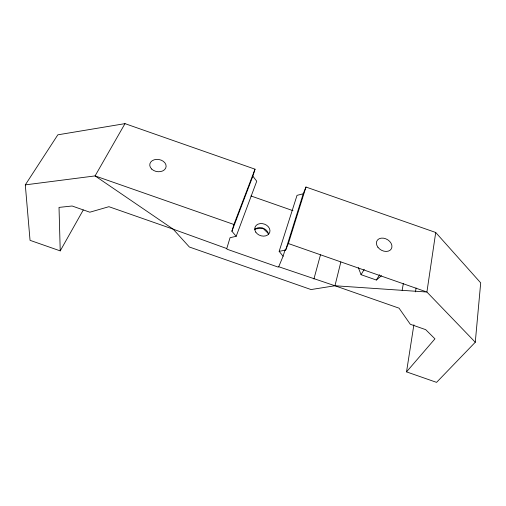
<?xml version="1.0" encoding="UTF-8"?>
<svg xmlns="http://www.w3.org/2000/svg" width="506" height="506" viewBox="0 0 506 506"><rect width="100%" height="100%" fill="white"/><g stroke="black" fill="none" stroke-linecap="round" stroke-linejoin="round"><path stroke-width="0.76" d="M413.883 324.782L406.527 371.872L436.57 382.365L475.273 342.239L480.7 282.867L435.717 232.482L305.972 187.03L303.227 193.804L285.656 250.053L279.16 251.349L283.082 256.251L278.717 266.738A0.892 0.531 17.5 0 1 277.674 266.928L227.453 249.363A0.892 0.531 20.6 0 1 226.764 248.566L173.178 229.174L108.916 206.695L89.828 212.204L72.099 206.005L59.019 207.397L60.227 250.881L30.044 240.331L25.3 184.873L57.829 134.824L124.995 123.635L255.03 169.187L252.848 176.158L231.906 231.242L236.175 236.308L230.053 237.7L226.764 248.566M435.717 232.482L426.912 292.025L475.273 342.239M415.489 291.88L416.103 288.022M402.15 290.362L403.364 283.392M25.3 184.873L95.084 175.911L173.178 229.174L189.364 247.01L311.038 289.558L334.959 285.757L340.842 261.988M313.91 279.002L320.475 254.866M231.906 231.242L233.924 224.493L255.03 169.187M285.656 250.053L288.369 243.544L305.972 187.03M283.082 256.251L285.182 249.528M279.16 251.349L297.035 195.341L303.227 193.804M236.175 236.308L256.732 181.23L252.848 176.158M60.227 250.881L83.262 209.984M124.995 123.635L95.084 175.911L233.924 224.493M381.499 275.7L376.337 280.033L361.069 274.688L364.244 269.331M376.337 280.033L379.683 274.733M406.527 371.872L434.951 338.837L425.698 329.653L410.303 324.27L399.044 308.167L334.959 285.757L278.717 266.738M255.075 228.914L262.823 228.238L268.471 233.601M334.959 285.757L426.912 292.025L288.369 243.544M250.951 195.961L292.955 210.667M358.356 267.636L361.069 274.688M254.777 229.503A7.723 6.059 19.6 0 1 262.905 228.155A7.723 6.059 19.6 0 1 268.446 234.284M377.906 247.232A8.235 6.104 29.3 0 0 391.296 248.914A8.235 6.104 29.3 0 0 383.346 238.162A8.235 6.104 29.3 0 0 377.906 247.232M151.699 169.074A8.248 6.123 9.8 0 0 165.658 168.213A8.248 6.123 9.8 0 0 156.462 159.384A8.248 6.123 9.8 0 0 151.699 169.074M255.783 232.127A7.78 6.078 19.6 0 0 268.964 233.785A7.78 6.078 19.6 0 0 262.336 223.62A7.78 6.078 19.6 0 0 255.783 232.127"/></g></svg>
